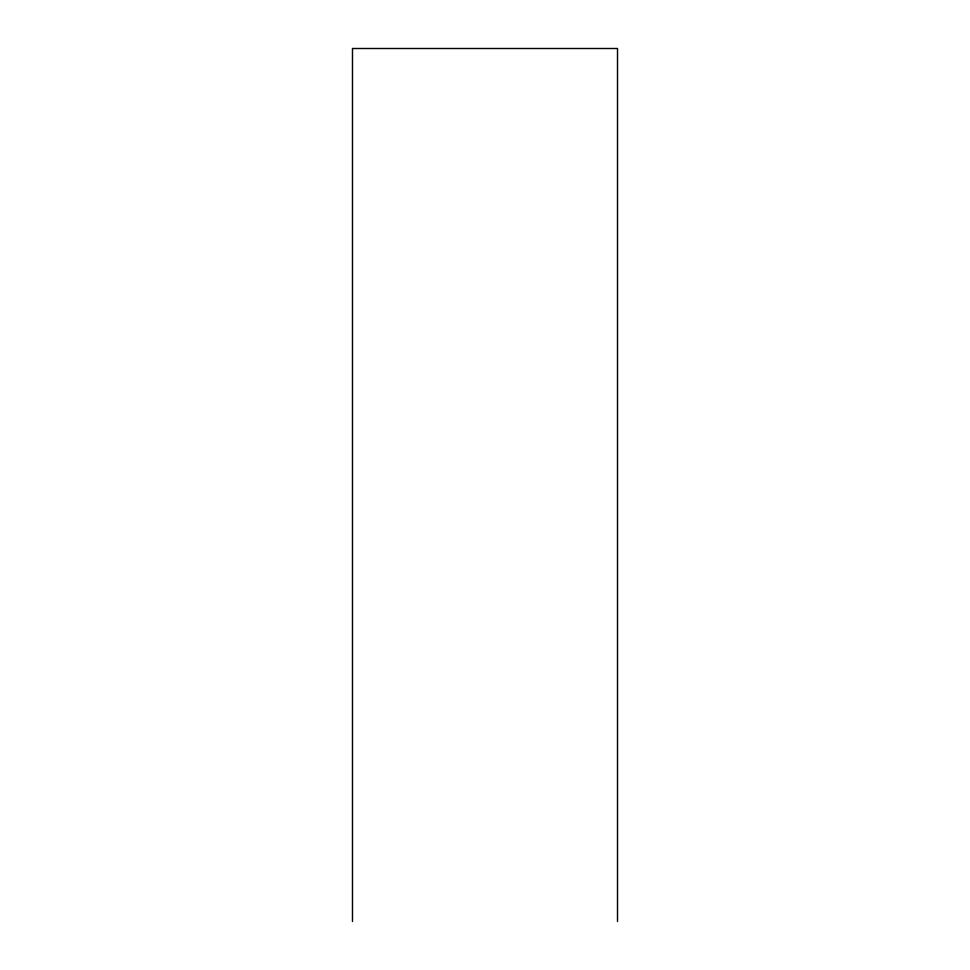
<?xml version="1.0" encoding="UTF-8"?>
<svg xmlns="http://www.w3.org/2000/svg" width="970" height="970" viewBox="0 0 970 970"><rect width="100%" height="100%" fill="white"/><g stroke="black" fill="none" stroke-linecap="round" stroke-linejoin="round"><path stroke-width="1.45" d="M617.514 921.5L617.514 48.5L352.486 48.5L352.486 921.5"/></g></svg>
